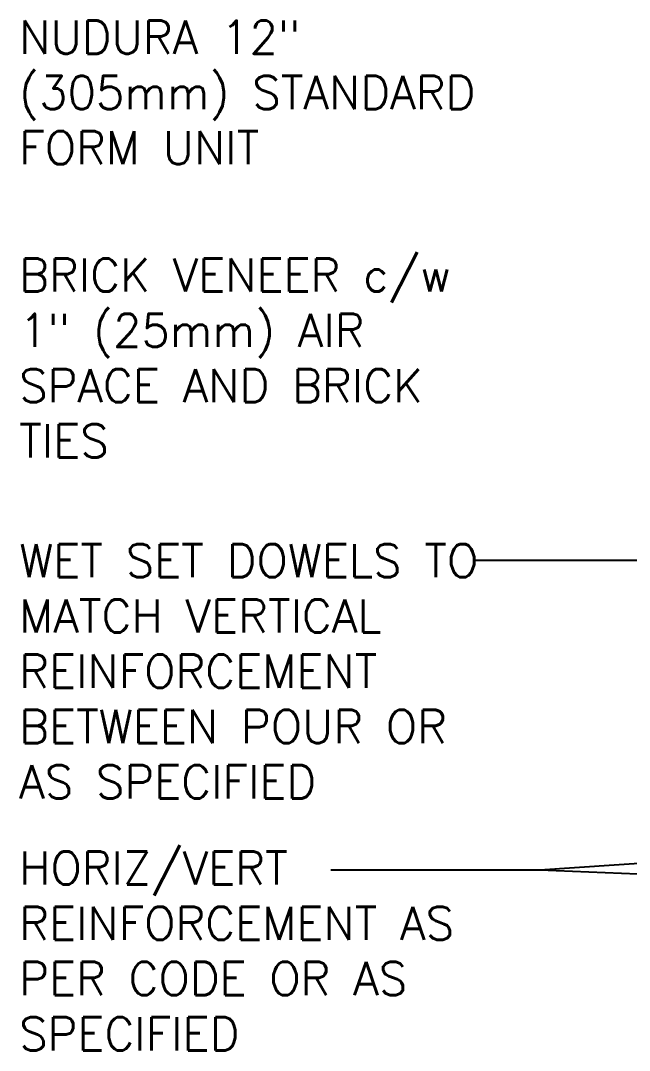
# Model space of a CAD drawing. Header units: inches. Extents: x 142.7 to 205, y -65.8 to 13.3.
# Drawn here: x 143.02 to 156.79, y -16.05 to 7.24 of the extents above; entities that cross this region are included whole.
import ezdxf

# ---------------------------------------------------------------- set-up
doc = ezdxf.new("R2010")
doc.units = ezdxf.units.IN
doc.header["$LTSCALE"] = 0.5
doc.header["$MEASUREMENT"] = 0
doc.layers.add('TEXT', color=4, linetype='Continuous')
doc.styles.add('DIM', font='romans.shx', dxfattribs={"width": 0.7})
doc.styles.add('ROMANS', font='romans.shx', dxfattribs={"height": 1.125})
doc.dimstyles.new('ext_12', dxfattribs={"dimscale": 12, "dimtxt": 0.09375, "dimasz": 0.09375, "dimexe": 0.09375, "dimexo": 0.0625, "dimgap": 0.0625, "dimtad": 1, "dimdec": 1, "dimzin": 3, "dimdsep": 46, "dimlunit": 4, "dimtxsty": 'DIM', "dimcen": 0.09, "dimdle": 0.09375, "dimclrt": 4, "dimadec": 0, "dimazin": 0, "dimtfac": 1, "dimtdec": 1, "dimtmove": 2, "dimatfit": 3, "dimfxl": 1, "dimfrac": 2, "dimtolj": 1, "dimtzin": 0, "dimarcsym": 0})

msp = doc.modelspace()

# ---------------------------------------------------------------- linework, layer by layer
at = {"layer": 'TEXT'}
for points in [[(164.328, 6.86, 0, 0.36, 0), (163.248, 6.86, 0, 0, 0), (149.951, 6.86, 0, 0, 0)], [(157.844, 1.456, 0, 0.36, 0), (156.764, 1.456, 0, 0, 0), (154.423, 1.456, 0, 0, 0)]]:
    msp.add_lwpolyline(points, format="xyseb", dxfattribs=at)

# ---------------------------------------------------------------- texts
at = {"layer": 'TEXT', "char_height": 0.75, "width": 11.43486, "attachment_point": 4, "style": 'ROMANS'}
for s, insert in [('NUDURA 12" (305mm) STANDARD FORM UNIT', (142.99, 5.616)), ('BRICK VENEER c/w 1" (25mm) AIR SPACE AND BRICK TIES', (142.99, -0.388)), ('WET SET DOWELS TO MATCH VERTICAL\\PREINFORCEMENT BETWEEN POUR OR AS SPECIFIED', (142.99, -7.472)), ('HORIZ/VERT REINFORCEMENT AS PER CODE OR AS SPECIFIED', (142.99, -13.797))]:
    msp.add_mtext(s, dxfattribs=dict(at, insert=insert))

# ---------------------------------------------------------------- leaders
at = {"layer": 'TEXT'}
for points in [[(168.993, -4.971), (153.253, -4.971)], [(171.294, -10.838), (154.761, -11.974)]]:
    msp.add_leader(points, dimstyle='ext_12', override={"dimgap": 0.0625, "dimtad": 0}, dxfattribs=at)
msp.add_leader([(170.231, -12.59), (154.761, -11.974), (150.04, -11.974)], dimstyle='ext_12', dxfattribs=at)

doc.saveas('drawing.dxf')
